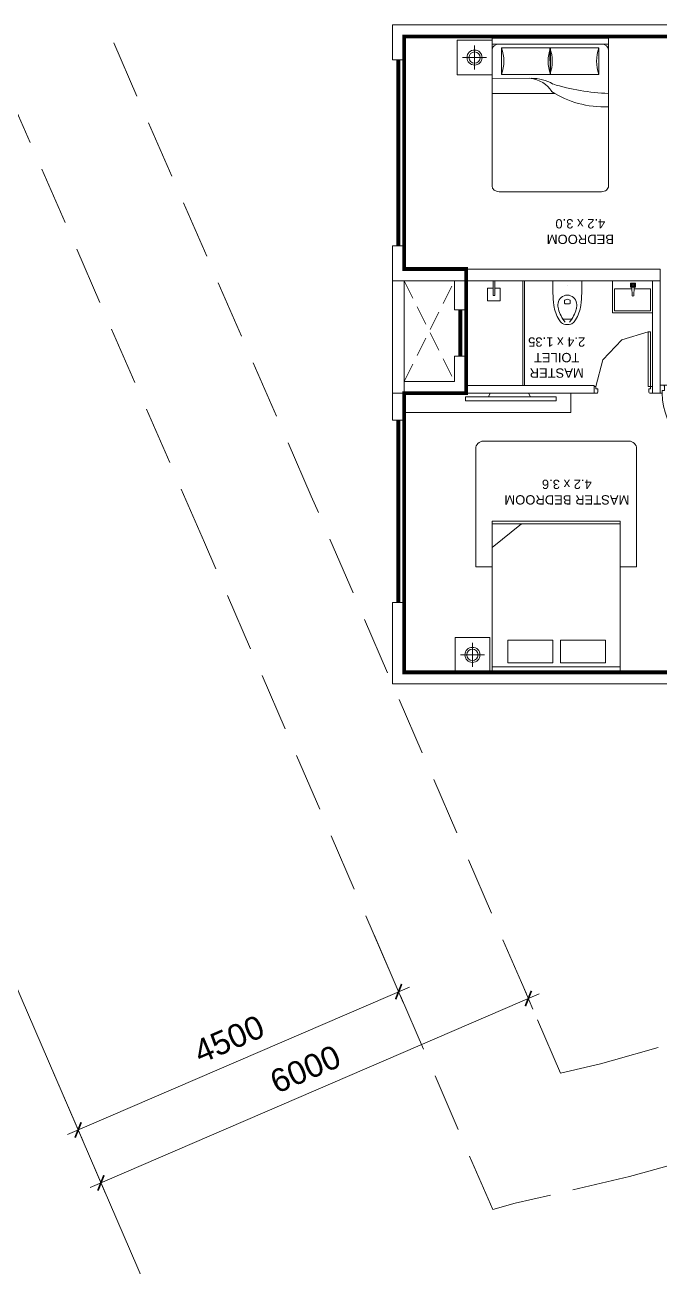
# Model space of a CAD drawing. Header units: inches. Extents: x 27644242 to 29761523, y -859349 to 216979.
# Drawn here: x 29032332 to 29040520, y -651314 to -635293 of the extents above; entities that cross this region are included whole.
import ezdxf

# ---------------------------------------------------------------- set-up
doc = ezdxf.new("R2010")
doc.units = ezdxf.units.IN
doc.header["$MEASUREMENT"] = 0
doc.set_wipeout_variables(frame=1)
doc.header["$PDMODE"] = 35
for name, pattern in [('01-Xref Col Podium Lvl-1$0$HIDDEN', [0.375, 0.25, -0.125]), ('DASHED2', [0.375, 0.25, -0.125]), ('HIDDEN', [0.375, 0.25, -0.125])]:
    doc.linetypes.add(name, pattern=pattern)
doc.layers.get('Defpoints').update_dxf_attribs({"color": 8})
for name, color, linetype, lineweight in [('AHC-A-DUCT', 14, 'HIDDEN', 5), ('DOOR', 4, 'Continuous', 0), ('DOORS', 1, 'Continuous', 9), ('FURN', 250, 'Continuous', 0), ('RVA Site Boundary', 17, 'Continuous', 15), ('WALL', 7, 'Continuous', 20), ('WINDOW', 162, 'Continuous', 13)]:
    doc.layers.add(name, color=color, linetype=linetype, lineweight=lineweight)
doc.layers.add('text', color=7, linetype='Continuous')
doc.styles.add('AMITS', font='arial.ttf')
doc.dimstyles.new('DIM 300', dxfattribs={"dimtxt": 300, "dimasz": 150, "dimexe": 150, "dimexo": 150, "dimgap": 150, "dimtad": 1, "dimdec": 0, "dimzin": 0, "dimdsep": 46, "dimtxsty": 'AMITS', "dimblk": 'ARCHTICK', "dimcen": 0, "dimdle": 150, "dimclrd": 4, "dimclre": 4, "dimclrt": 6, "dimadec": 0, "dimazin": 0, "dimtfac": 1, "dimtdec": 0, "dimtix": 1, "dimtmove": 1, "dimatfit": 3, "dimfxl": 1, "dimtolj": 1, "dimtzin": 0, "dimlwd": -1, "dimlwe": -1, "dimarcsym": 0})

# ---------------------------------------------------------------- blocks, each defined once
blk = doc.blocks.new('_ARCHTICK')
at = {"color": 0, "linetype": 'ByBlock', "const_width": 0.15}
blk.add_lwpolyline([(-0.5, -0.5), (0.5, 0.5)], dxfattribs=at)
blk = doc.blocks.new('*D1629')
at = {"layer": 'Defpoints', "color": 0}
for p in [(29036772, -646888), (29037149, -647761), (29032641, -648672)]:
    blk.add_point(p, dxfattribs=at)
at = {"layer": 'WALL', "color": 4, "ltscale": 500}
for p, q in [((29036832, -647026), (29037208, -647899)), ((29032880, -649604), (29037287, -647701)), ((29032700, -648809), (29033077, -649682))]:
    blk.add_line(p, q, dxfattribs=at)
at = {"layer": 'WALL', "color": 4, "linetype": 'ByBlock', "xscale": 150, "yscale": 150, "zscale": 150}
for p, rotation in [((29037149, -647761), 23.35350132919469), ((29033018, -649545), 203.3535013291947)]:
    blk.add_blockref('_ARCHTICK', p, dxfattribs=dict(at, rotation=rotation))
at = {"layer": 'WALL', "color": 6, "ltscale": 500, "insert": (29034963, -648374), "char_height": 300, "attachment_point": 5, "rotation": 23.3535, "style": 'AMITS'}
blk.add_mtext('\\A1;4500', dxfattribs=at)
blk = doc.blocks.new('*D1630')
at = {"layer": 'Defpoints', "color": 0}
for p in [(29038677, -647515), (29038821, -647849), (29033168, -649893)]:
    blk.add_point(p, dxfattribs=at)
at = {"layer": 'WALL', "color": 4, "ltscale": 500}
for p, q in [((29038736, -647653), (29038880, -647987)), ((29033175, -650287), (29038959, -647790)), ((29033228, -650031), (29033372, -650365))]:
    blk.add_line(p, q, dxfattribs=at)
at = {"layer": 'WALL', "color": 4, "linetype": 'ByBlock', "xscale": 150, "yscale": 150, "zscale": 150}
for p, rotation in [((29038821, -647849), 23.35350132920502), ((29033312, -650227), 203.353501329205)]:
    blk.add_blockref('_ARCHTICK', p, dxfattribs=dict(at, rotation=rotation))
at = {"layer": 'WALL', "color": 6, "ltscale": 500, "insert": (29035947, -648760), "char_height": 300, "attachment_point": 5, "rotation": 23.3535, "style": 'AMITS'}
blk.add_mtext('\\A1;6000', dxfattribs=at)
blk = doc.blocks.new('A$C6E20521E-flat-1-flatten-1')
at = {"layer": 'DOORS', "color": 251}
for p, q in [((-63, 103), (-63, 949)), ((-63, 949), (-27, 949)), ((-27, 103), (-27, 949)), ((-900, 0), (-900, 103)), ((-873, 103), (-900, 103)), ((0, 0), (-900, 0)), ((-873, 67), (-873, 103)), ((-846, 67), (-873, 67)), ((-846, 13), (-846, 67)), ((-27, 103), (-63, 103)), ((-54, 13), (-54, 67)), ((-54, 67), (-27, 67)), ((-27, 103), (0, 103)), ((-27, 67), (-27, 103)), ((0, 0), (0, 103)), ((-859, 0), (-900, 0)), ((-40, 0), (0, 0))]:
    blk.add_line(p, q, dxfattribs=at)
at = {"layer": 'DOORS', "color": 251, "extrusion": (0, 0, -1)}
for centre, major_axis, start_param, end_param in [((-27, 103), (-729, -429), 0.531535, 2.059765), ((-859, 13), (-11.7, -6.7), 3.665191, 5.235988), ((-40, 13), (-11.7, -6.7), 5.235988, 6.806784)]:
    blk.add_ellipse(centre, major_axis=major_axis, ratio=1, start_param=start_param, end_param=end_param, dxfattribs=at)
blk = doc.blocks.new('A$C65A37FE3-flatten-3')
at = {"layer": 'DOOR', "color": 252, "true_color": 0x939598}
for p, q in [((0, -34), (0, 0)), ((0, 0), (86, 0)), ((11, -45), (56, -45)), ((56, -45), (56, -23)), ((56, -23), (86, -23)), ((86, -23), (86, 0)), ((86, -23), (86, -53)), ((86, -23), (791, -23)), ((86, -53), (791, -53)), ((791, -53), (791, -23)), ((0, -716), (0, -750)), ((0, -750), (86, -750)), ((11, -705), (56, -705)), ((56, -705), (56, -728)), ((56, -728), (86, -728)), ((86, -728), (86, -750))]:
    blk.add_line(p, q, dxfattribs=at)
for points in [[(0, -34), (3, -42), (11, -45)], [(86, -728), (430, -638), (687, -392), (791, -53)], [(11, -705), (6, -707), (2, -711), (0, -716)]]:
    blk.add_lwpolyline(points, dxfattribs=at)
blk = doc.blocks.new('A$C3C731254-flat-1')
at = {"layer": 'FURN'}
for p, q in [((-77430, -2820), (-77431, -2802)), ((-77430, -2802), (-77318, -2797)), ((-77430, -2820), (-77318, -2825))]:
    blk.add_line(p, q, dxfattribs=at)
for points in [[(-77233, -3061), (-77648, -3061), (-77648, -2547), (-77233, -2547)], [(-77263, -2843), (-77263, -2778), (-77318, -2778), (-77318, -2843)], [(-77275, -2831), (-77275, -2791), (-77306, -2791), (-77306, -2831)], [(-77287, -2819), (-77287, -2803), (-77293, -2803), (-77293, -2819)]]:
    blk.add_lwpolyline(points, close=True, dxfattribs=at)
blk.add_lwpolyline([(-77339, -2824), (-77339, -3036), (-77623, -3036), (-77623, -2572), (-77339, -2572), (-77339, -2798)], dxfattribs=at)
blk = doc.blocks.new('A$C3D5F2F58')
at = {"color": 0, "linetype": 'ByBlock'}
blk.add_wipeout([(188, 0), (-188, 0), (-185, -125), (-183, -194), (-179, -263), (-176, -302), (-170, -349), (-151, -415), (-144, -433), (-131, -459), (-112, -495), (-106, -504), (-86, -530), (-72, -545), (-64, -553), (-56, -558), (-41, -562), (-23, -564), (3, -565), (30, -563), (47, -561), (56, -558), (74, -543), (101, -511), (135, -451), (158, -392), (171, -340), (179, -260), (185, -136), (187, -46)], dxfattribs=at)
for p, q in [((-188, 0), (188, 0)), ((0, -63), (0, -63)), ((-38, -282), (-36, -255)), ((-24, -298), (24, -298)), ((36, -255), (38, -282)), ((-43, -497), (43, -497))]:
    blk.add_line(p, q, dxfattribs=at)
at = {"color": 0, "linetype": 'ByBlock', "extrusion": (0, 0, -1)}
for centre, major_axis, ratio, start_param, end_param in [((3903, 5), (4088, 164), 0.940247, 3.100232, 3.182953), ((-3903, 5), (-4088, 164), 0.940247, 3.100232, 3.182953), ((276, -258), (321, 321), 1, 3.353441, 3.79389), ((87, -319), (147, 147), 1, 3.705861, 4.079165), ((0, -305), (84.4, 84.4), 1, 4.07333, 6.922251), ((-24, -284), (10, 10), 1, 2.356198, 4.018929), ((-27, -256), (6.03, 6.03), 1, 4.01894, 4.852375), ((0, -292), (-38.2, 38.2), 1, 0.139988, 1.430816), ((24, -284), (-10, 10), 1, 2.264265, 3.926995), ((27, -256), (6.03, 6.03), 1, -0.139979, 0.693472), ((-276, -258), (-321, 321), 1, 2.489302, 2.929752), ((-87, -319), (-147, 147), 1, 2.204028, 2.577331), ((326, -246), (-323, 323), 1, 4.816657, 5.23508), ((-326, -246), (-323, 323), 1, 2.618909, 3.037332), ((119, -350), (193, 193), 1, 3.092098, 3.328462), ((-41, -527), (24.1, 24.1), 1, 2.528301, 3.092099), ((-43, -474), (16.1, 16.1), 1, 2.356198, 3.387836), ((0, -292), (-193, 193), 1, 3.75489, 4.099099), ((43, -474), (16.1, 16.1), 1, 1.324559, 2.356198), ((41, -527), (24.1, 24.1), 1, 1.620298, 2.184095), ((-119, -350), (193, 193), 1, 1.383935, 1.620298)]:
    blk.add_ellipse(centre, major_axis=major_axis, ratio=ratio, start_param=start_param, end_param=end_param, dxfattribs=at)
blk = doc.blocks.new('A$C3E645E75')
at = {"extrusion": (0, 0, -1), "zscale": -0.9999999999999998, "rotation": 179.9999999999989}
blk.add_blockref('A$C3D5F2F58', (0, 0), dxfattribs=at)
blk = doc.blocks.new('A$C3A956F37-flat-1')
at = {"layer": 'FURN'}
blk.add_line((-168, 90), (0, 90), dxfattribs=at)
for points in [[(-97, 67), (-97, 0), (-259, 0), (-259, 161), (-97, 161), (-97, 90)], [(0, 67), (-191, 67), (-191, 90), (-168, 90)]]:
    blk.add_lwpolyline(points, dxfattribs=at)
blk = doc.blocks.new('A$C700F438C')
at = {"layer": 'FURN', "color": 8, "extrusion": (-6.65399e-08, 5.27913e-08, 1)}
for p, q in [((0.073, 1.5, 0), (1.83, 1.5, 0)), ((1.98, 1.5, 0), (1.53, 1.5, 0)), ((1.98, 1.5, 0), (1.53, 1.5, 0)), ((1.98, 1.5, 0), (1.53, 1.5, 0)), ((1.904, 1.5, 0), (1.904, 0, 0)), ((0, 0.091, 0), (0, 1.409, 0)), ((1.855, 1.378, 0), (1.512, 1.378, 0)), ((1.512, 1.378, 0), (1.512, 0.747, 0)), ((1.855, 0.747, 0), (1.855, 1.378, 0)), ((1.267, 0.799, 0), (1.267, 0, 0)), ((1.512, 0.122, 0), (1.512, 0.754, 0)), ((1.512, 0.754, 0), (1.855, 0.754, 0)), ((1.512, 0.747, 0), (1.855, 0.747, 0)), ((1.855, 0.754, 0), (1.855, 0.122, 0)), ((1.463, 0.503, 0), (1.463, 0, 0)), ((1.83, 0, 0), (0.074, 0, 0)), ((1.855, 0.122, 0), (1.512, 0.122, 0)), ((1.904, 0, 0), (1.98, 0, 0))]:
    blk.add_line(p, q, dxfattribs=at)
at = {"layer": 'FURN', "linetype": 'Continuous', "lineweight": 0, "extrusion": (-6.65399e-08, 5.27913e-08, 1)}
blk.add_line((1.83, 0, 0), (1.917, 0, 0), dxfattribs=at)
at = {"layer": 'FURN', "color": 8, "extrusion": (6.65399e-08, -5.27913e-08, -1)}
for centre, major_axis, ratio, start_param, end_param in [((0.073, 1.409, 0), (0, -0.0914, 0), 0.803207, 1.570796, 3.141593), ((1.959, 1.454, 0), (0, -1.077, 0), 0.803207, 0.880587, 1.613256), ((3.067, 1.603, 0), (0, -2.243, 0), 0.803207, 1.197175, 1.525138), ((1.83, 1.409, 0), (0, -0.0914, 0), 0.803207, 3.141593, 4.712389), ((1.683, 2.11, 0), (0, -0.762, 0), 0.803207, -0.283794, 0.283794), ((0.669, 0.085, 0), (-0.705, -0.615, 0), 0.604617, 2.952061, 3.536756), ((-0.032, 0.19, 0), (-1.467, -0.494, 0), 0.581007, 3.019706, 3.343381), ((1.684, 0.015, 0), (0, -0.762, 0), 0.803207, 2.857799, 3.425387), ((0.074, 0.091, 0), (0, -0.0914, 0), 0.803207, 0, 1.570796), ((1.83, 0.092, 0), (0, -0.0914, 0), 0.803207, -1.570796, 0)]:
    blk.add_ellipse(centre, major_axis=major_axis, ratio=ratio, start_param=start_param, end_param=end_param, dxfattribs=at)
at = {"layer": 'FURN', "color": 8, "extrusion": (-6.65399e-08, 5.27913e-08, 1)}
for centre, start_param, end_param in [((1.683, 1.485, 0), -0.283794, 0.283794), ((1.684, -0.61, 0), 2.857799, 3.425387)]:
    blk.add_ellipse(centre, major_axis=(0, -0.762, 0), ratio=0.803207, start_param=start_param, end_param=end_param, dxfattribs=at)
blk = doc.blocks.new('BEDROOM')
at = {"layer": 'FURN', "linetype": 'Continuous', "extrusion": (-5.00305e-08, -8.66553e-08, 1)}
for p, q in [((1066, 501, 0), (1066, 193, 0)), ((912, 347, 0), (1220, 347, 0))]:
    blk.add_line(p, q, dxfattribs=at)
at = {"layer": 'FURN', "ltscale": 500}
blk.add_line((1315, 122, 0), (1315, -1378, 0), dxfattribs=at)
at = {"layer": 'FURN', "ltscale": 0.05, "extrusion": (-5.00305e-08, -8.66553e-08, 1), "elevation": 0}
blk.add_lwpolyline([(1291, 122), (841, 122), (841, 572), (1291, 572)], close=True, dxfattribs=at)
at = {"layer": 'FURN', "linetype": 'Continuous', "extrusion": (-5.00305e-08, -8.66553e-08, 1)}
for radius in [97, 72.8]:
    blk.add_circle((1066, 347, 0), radius, dxfattribs=at)
at = {"layer": 'FURN', "extrusion": (-3.01072e-07, 1.30707e-07, 1), "xscale": -1000.000000000015, "yscale": 1000.000000000015, "zscale": 1000.000000000007, "rotation": 180.0236273616612}
blk.add_blockref('A$C700F438C', (-665, 121, 0), dxfattribs=at)
blk = doc.blocks.new('TVVVV')
at = {"layer": 'FURN', "ltscale": 1000, "elevation": 0}
blk.add_lwpolyline([(-130, 740), (-82, 740), (-82, -429), (-130, -429)], close=True, dxfattribs=at)
for points in [[(-130, 447), (-179, 422)], [(-130, -96), (-179, -71)]]:
    blk.add_lwpolyline(points, dxfattribs=at)
blk = doc.blocks.new('edddew234')
at = {"layer": 'FURN', "linetype": 'Continuous', "extrusion": (5.00305e-08, 8.66553e-08, 1)}
for p, q in [((1391, 2058, 0), (1391, 1750, 0)), ((1545, 1904, 0), (1237, 1904, 0))]:
    blk.add_line(p, q, dxfattribs=at)
at = {"layer": 'FURN', "ltscale": 0.05, "extrusion": (5.00305e-08, 8.66553e-08, 1)}
for p, q in [((1616, 1650, 0), (-334, 1650, 0)), ((-334, 1650, 0), (-334, 0, 0)), ((6, 1650, 0), (-299, 1271, 0)), ((-299, 1650, 0), (-299, 0, 0)), ((1547, 1650, 0), (1547, 0, 0)), ((1616, 1650, 0), (1616, 0, 0)), ((1616, 0, 0), (-334, 0, 0))]:
    blk.add_line(p, q, dxfattribs=at)
blk.add_lwpolyline([(1166, 1679), (1616, 1679), (1616, 2129), (1166, 2129)], close=True, dxfattribs=at)
at = {"layer": 'FURN', "linetype": 'Continuous', "extrusion": (5.00305e-08, 8.66553e-08, 1)}
for points in [[(1494, 1449), (1203, 1449), (1203, 869), (1494, 869)], [(1494, 190), (1203, 190), (1203, 769), (1494, 769)]]:
    blk.add_lwpolyline(points, close=True, dxfattribs=at)
for radius in [97, 72.8]:
    blk.add_circle((1391, 1904), radius, dxfattribs=at)
blk = doc.blocks.new('HDHDHDHDHDHDH')
at = {"layer": 'AHC-A-DUCT', "linetype": 'DASHED2', "ltscale": 1000}
for p, q in [((27617880, -54664), (27617230, -53364)), ((27617880, -53364), (27617230, -54664))]:
    blk.add_line(p, q, dxfattribs=at)
at = {"layer": 'Defpoints', "ltscale": 500}
blk.add_lwpolyline([(27606280, -57814, 50, 50, 0), (27610280, -57814, 50, 50, 0), (27610280, -55564, 50, 50, 0), (27610430, -55564, 50, 50, 0), (27610430, -55664, 50, 50, 0), (27612230, -55664, 50, 50, 0), (27612230, -56414, 50, 50, 0), (27613680, -56414, 50, 50, 0), (27613680, -57814, 50, 50, 0), (27617880, -57814, 50, 50, 0), (27617880, -54814, 50, 50, 0), (27617080, -54814, 50, 50, 0), (27617080, -53214, 50, 50, 0), (27617880, -53214, 50, 50, 0), (27617880, -49614, 50, 50, 0), (27613580, -49614, 50, 50, 0), (27613580, -49614, 50, 50, 0), (27609880, -49614, 50, 50, 0), (27609880, -49614, 50, 50, 0), (27606280, -49614, 50, 50, 0), (27606280, -57814, 50, 50, 0)], format="xyseb", dxfattribs=at)
at = {"layer": 'FURN', "ltscale": 500}
for p, q in [((27616330, -53314), (27616330, -54664)), ((27616350, -53314), (27616350, -54664))]:
    blk.add_line(p, q, dxfattribs=at)
at = {"layer": 'FURN', "ltscale": 1000, "elevation": 0}
blk.add_lwpolyline([(27616745, -50974), (27616957, -50974), (27616957, -52496, -0.414214), (27616857, -52596), (27614983, -52596, -0.414214), (27614883, -52496), (27614883, -50974), (27615095, -50974)], format="xyb", dxfattribs=at)
at = {"layer": 'FURN', "ltscale": 500}
blk.add_lwpolyline([(27617880, -53214), (27617880, -52964), (27615730, -52964), (27615730, -53214)], close=True, dxfattribs=at)
at = {"layer": 'WALL'}
blk.add_line((27617880, -49614, 0), (27613580, -49613, 0), dxfattribs=at)
at = {"layer": 'WALL', "ltscale": 500}
for p, q in [((27618030, -52864), (27617880, -52864)), ((27617880, -52864), (27617880, -53214)), ((27618030, -53214), (27618030, -52864)), ((27614580, -53214), (27614580, -53314)), ((27614580, -54814), (27614580, -53214)), ((27614580, -53214), (27614680, -53214)), ((27614680, -54664), (27614680, -53214)), ((27617880, -53214), (27617080, -53214)), ((27617080, -53214), (27617080, -53689)), ((27617230, -53689), (27617230, -53364)), ((27617230, -53364), (27617880, -53364)), ((27617080, -53689), (27617230, -53689)), ((27617080, -54664), (27617080, -54289)), ((27617080, -54289), (27617230, -54289)), ((27617230, -54664), (27617230, -54289)), ((27617880, -54814), (27614580, -54814)), ((27618030, -55114), (27617880, -55114)), ((27617880, -57514), (27618030, -57514)), ((27613530, -57814), (27617880, -57814)), ((27613530, -57964), (27618030, -57964))]:
    blk.add_line(p, q, dxfattribs=at)
at = {"layer": 'WALL', "transparency": 33554687}
for p, q in [((27618030, -54664), (27618030, -55114)), ((27617880, -54814), (27617880, -55114)), ((27617880, -57514), (27617880, -57814)), ((27618030, -57514), (27618030, -57964))]:
    blk.add_line(p, q, dxfattribs=at)
at = {"layer": 'WALL', "ltscale": 500}
for points in [[(27617880, -49614), (27617880, -50514), (27618030, -50514), (27618030, -49464), (27613680, -49464)], [(27617080, -53314), (27615430, -53314), (27615430, -53214), (27617080, -53214)]]:
    blk.add_lwpolyline(points, dxfattribs=at)
blk.add_lwpolyline([(27618030, -54664), (27617880, -54664), (27617880, -53214), (27618030, -53214)], close=True, dxfattribs=at)
at = {"layer": 'WINDOW', "ltscale": 500, "const_width": 50}
for points in [[(27617955, -52864), (27617955, -50514)], [(27617155, -54289), (27617155, -53689)], [(27617955, -57514), (27617955, -55114)]]:
    blk.add_lwpolyline(points, dxfattribs=at)
at = {"rotation": 269.9999999999912}
for name, p in [('A$C3C731254-flat-1', (27617741, -131897)), ('A$C3A956F37-flat-1', (27616643, -54664))]:
    blk.add_blockref(name, p, dxfattribs=at)
at = {"layer": 'DOOR', "ltscale": 500, "xscale": -1}
blk.add_blockref('A$C6E20521E-flat-1-flatten-1', (27613680, -53315), dxfattribs=at)
at = {"layer": 'FURN', "ltscale": 500, "xscale": -1, "rotation": 269.9999999999999}
blk.add_blockref('edddew234', (27615095, -51230, 0), dxfattribs=at)
at = {"layer": 'FURN', "ltscale": 1000, "xscale": -1, "rotation": 270}
blk.add_blockref('TVVVV', (27616347, -53035, 0), dxfattribs=at)
at = {"layer": 'FURN', "ltscale": 500, "rotation": 270}
blk.add_blockref('BEDROOM', (27616625, -56476, 0), dxfattribs=at)
at = {"layer": 'WALL', "ltscale": 500, "xscale": -1, "rotation": 89.99999999999898}
blk.add_blockref('A$C65A37FE3-flatten-3', (27614680, -53214), dxfattribs=at)
at = {"layer": 'text', "ltscale": 100, "char_height": 120, "width": 1715.23, "attachment_point": 3, "style": 'AMITS'}
for s, insert in [('\\pxqc;MASTER BEDROOM\\P4.2 x 3.6', (27616640, -51778)), ('\\pxqc;MASTER \\PTOILET\\P2.4 x 1.35', (27616771, -53413)), ('\\pxqc;BEDROOM\\P4.2 x 3.0', (27616466, -55138))]:
    blk.add_mtext(s, dxfattribs=dict(at, insert=insert))
at = {"layer": 'FURN', "extrusion": (0, 0, -1), "zscale": -1, "rotation": 359.9997802697439}
blk.add_blockref('A$C3E645E75', (-27615776, -54664), dxfattribs=at)
at = {"layer": 'WALL'}
blk.add_line((27614580, -54664), (27618030, -54664), dxfattribs=at)

msp = doc.modelspace()

# ---------------------------------------------------------------- linework, layer by layer
at = {"layer": 'RVA Site Boundary', "ltscale": 500}
msp.add_lwpolyline([(29070932.9, -648058.1), (29062960.9, -648783.7), (29062678, -648843.8), (29062079.5, -648985.6), (29043161, -653962.9), (29041521.2, -654428.4), (29041246, -654506), (29040120.1, -654767.9), (29039765.3, -654849.6), (29036151.9, -655865.1), (29035810.5, -656013), (29035455.6, -655191), (29030519.3, -643758.4), (29023068.9, -626663.4), (29018817.7, -617053.7), (29026634.9, -616951.1), (29043252.8, -616786.3), (29049823.3, -616845.5), (29057290.1, -616823.5), (29071612.4, -616828.8)], dxfattribs=at)
at = {"layer": 'RVA Site Boundary', "color": 252, "linetype": '01-Xref Col Podium Lvl-1$0$HIDDEN', "ltscale": 3000}
for points in [[(29070600.6, -643569.7), (29062287.5, -644326.4), (29061691.8, -644452.9), (29060987.9, -644619.7), (29041973.9, -649622), (29040296.6, -650098.3), (29040125.5, -650146.5), (29039105.6, -650383.7), (29038651.3, -650488.3), (29038361.8, -650569.7), (29034647.6, -641967.6), (29027189.2, -624854.2), (29025689.3, -621463.9), (29026686.8, -621450.8), (29043254.9, -621286.5), (29049809.7, -621345.6), (29057295.9, -621323.5), (29071609.8, -621328.8)], [(29070489.8, -642073.6), (29062063, -642840.7), (29061363, -642989.2), (29060624, -643164.4), (29041578.2, -648175.1), (29039888.4, -648654.9), (29039752, -648693.3), (29039237.2, -648813.1), (29036023.7, -641370.6), (29028562.6, -624251.1), (29027981.7, -622938), (29043255.6, -622786.6), (29049805.1, -622845.6), (29057297.8, -622823.5), (29071608.9, -622828.8)]]:
    msp.add_lwpolyline(points, dxfattribs=at)

# ---------------------------------------------------------------- dimensions: what is measured, and where the dimension line sits
at = {"layer": 'WALL', "color": 1, "ltscale": 500}
for p1, p2, distance, picture, middle in [((29032640.8, -648671.8), (29036772.1, -646888), -950.8, '*D1629', (29034963.2, -648374.4)), ((29033168.3, -649893.5), (29038676.7, -647515.1), -363.8, '*D1630', (29035946.5, -648759.9))]:
    dim = msp.add_aligned_dim(p1=p1, p2=p2, distance=distance, dimstyle='DIM 300', override={"dimpost": '\\X'}, dxfattribs=at)
    dim.commit()
    dim.dimension.update_dxf_attribs({"geometry": picture, "text_midpoint": middle})

# ---------------------------------------------------------------- next in the draw order: block references
at = {"layer": 'WALL', "ltscale": 500, "rotation": 180}
msp.add_blockref('HDHDHDHDHDHDH', (56655099.6, -693256.5), dxfattribs=at)

doc.saveas('drawing.dxf')
